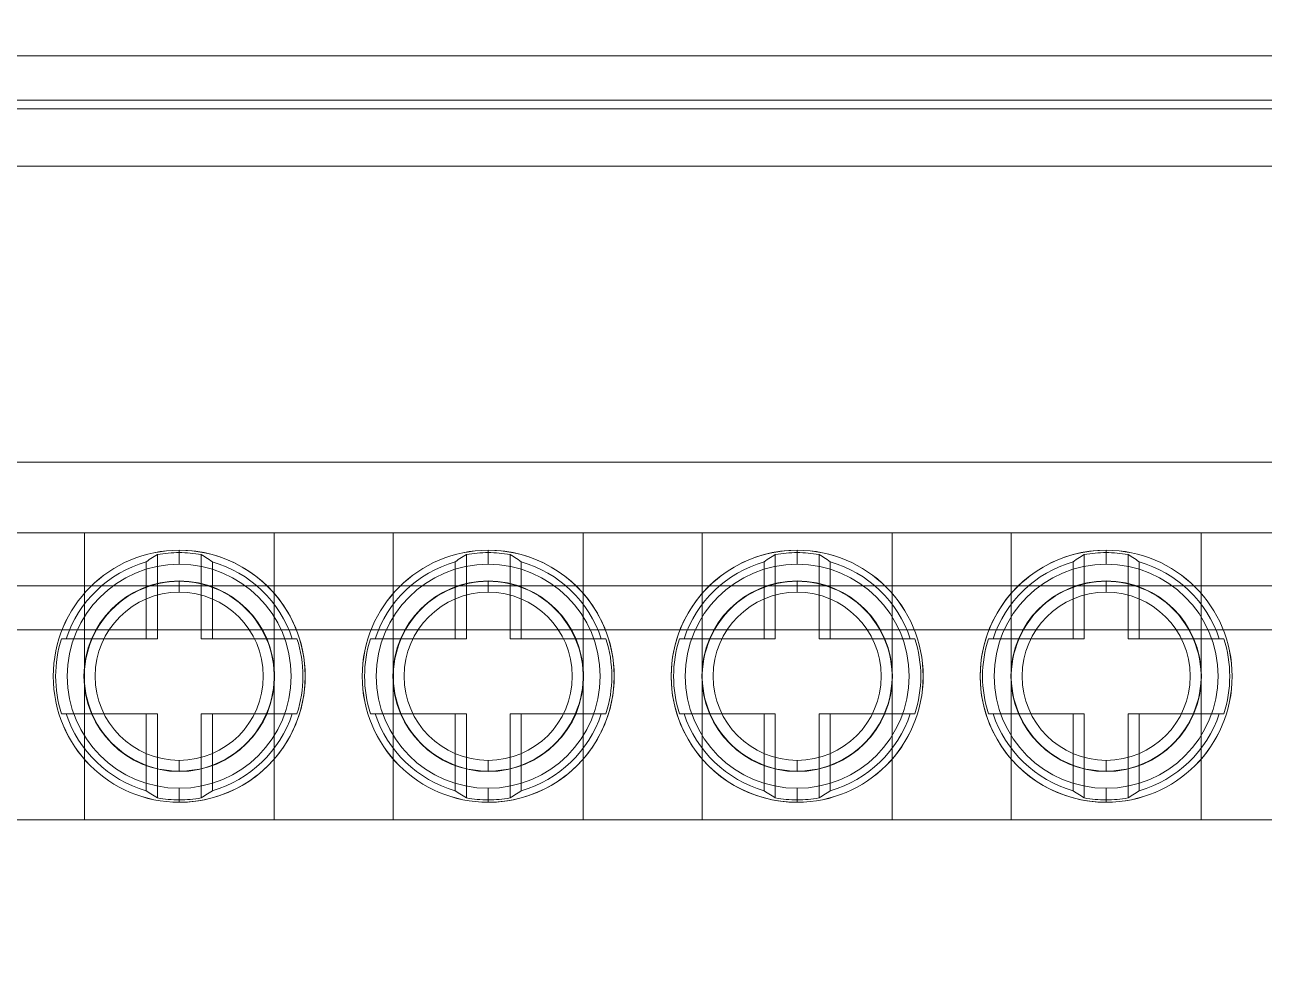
# Model space of a CAD drawing. Header units: millimetres. Extents: x 37984 to 70752, y 14140 to 37584.
# Drawn here: x 39469.64 to 39497.72, y 35981.1 to 36002.46 of the extents above; entities that cross this region are included whole.
import ezdxf

# ---------------------------------------------------------------- set-up
doc = ezdxf.new("R2010")
doc.units = ezdxf.units.MM
doc.set_wipeout_variables(frame=1)
doc.layers.add('000-PI-Oprema', color=30, linetype='Continuous', lineweight=5)
doc.layers.add('004-PI-DIN Šina', color=3, linetype='Continuous')

# ---------------------------------------------------------------- blocks, each defined once
blk = doc.blocks.new('*U860')
at = {"layer": '004-PI-DIN Šina'}
blk.add_lwpolyline([(510, -17.5), (510, 17.5), (0, 17.5), (0, -17.5)], close=True, dxfattribs=at)
blk.add_lwpolyline([(0, 12.5), (510, 12.5)], dxfattribs=at)
blk = doc.blocks.new('2P ERICO distri_563720')
blk.add_wipeout([(44946.537, 36899.761), (45076.137, 36899.761), (45076.137, 36851.433), (45073.337, 36851.433), (45073.337, 36857.671), (45068.637, 36857.671), (45068.637, 36856.671), (44954.037, 36856.671), (44954.037, 36857.671), (44949.337, 36857.671), (44949.337, 36851.433), (44946.537, 36851.433)]).dxf.layer = '000-PI-Oprema'
at = {"layer": '000-PI-Oprema'}
for p, q in [((44966.737, 36873.971), (45073.337, 36873.971)), ((44995.387, 36873.971), (44995.387, 36867.471)), ((44999.687, 36873.971), (44999.687, 36867.471)), ((45002.387, 36873.971), (45002.387, 36867.471)), ((45006.687, 36873.971), (45006.687, 36867.471)), ((45009.387, 36873.971), (45009.387, 36867.471)), ((45013.687, 36873.971), (45013.687, 36867.471)), ((45016.387, 36873.971), (45016.387, 36867.471)), ((45020.687, 36873.971), (45020.687, 36867.471)), ((44996.787, 36873.314), (44996.823, 36873.338)), ((44996.787, 36873.314), (44996.787, 36871.572)), ((44996.823, 36873.338), (44996.858, 36873.363)), ((44996.858, 36873.363), (44996.894, 36873.386)), ((44996.894, 36873.386), (44996.931, 36873.41)), ((44996.931, 36873.41), (44996.967, 36873.432)), ((44996.967, 36873.432), (44997.004, 36873.455)), ((44997.004, 36873.455), (44997.041, 36873.477)), ((44997.041, 36873.477), (44997.041, 36871.572)), ((44997.537, 36873.576), (44997.537, 36873.576)), ((44997.537, 36873.258), (44997.537, 36873.576)), ((44997.537, 36873.521), (44997.537, 36873.576)), ((44998.032, 36873.477), (44998.069, 36873.455)), ((44998.032, 36873.477), (44998.032, 36871.572)), ((44998.069, 36873.455), (44998.106, 36873.432)), ((44998.106, 36873.432), (44998.143, 36873.41)), ((44998.143, 36873.41), (44998.179, 36873.386)), ((44998.179, 36873.386), (44998.215, 36873.363)), ((44998.215, 36873.363), (44998.251, 36873.338)), ((44998.251, 36873.338), (44998.286, 36873.314)), ((44998.286, 36873.314), (44998.286, 36871.572)), ((45003.787, 36873.314), (45003.823, 36873.338)), ((45003.787, 36873.314), (45003.787, 36871.572)), ((45003.823, 36873.338), (45003.858, 36873.363)), ((45003.858, 36873.363), (45003.894, 36873.386)), ((45003.894, 36873.386), (45003.931, 36873.41)), ((45003.931, 36873.41), (45003.967, 36873.432)), ((45003.967, 36873.432), (45004.004, 36873.455)), ((45004.004, 36873.455), (45004.041, 36873.477)), ((45004.041, 36873.477), (45004.041, 36871.572)), ((45004.537, 36873.576), (45004.537, 36873.576)), ((45004.537, 36873.258), (45004.537, 36873.576)), ((45004.537, 36873.521), (45004.537, 36873.576)), ((45005.032, 36873.477), (45005.069, 36873.455)), ((45005.032, 36873.477), (45005.032, 36871.572)), ((45005.069, 36873.455), (45005.106, 36873.432)), ((45005.106, 36873.432), (45005.143, 36873.41)), ((45005.143, 36873.41), (45005.179, 36873.386)), ((45005.179, 36873.386), (45005.215, 36873.363)), ((45005.215, 36873.363), (45005.251, 36873.338)), ((45005.251, 36873.338), (45005.286, 36873.314)), ((45005.286, 36873.314), (45005.286, 36871.572)), ((45010.823, 36873.338), (45010.787, 36873.314)), ((45010.787, 36871.572), (45010.787, 36873.314)), ((45010.858, 36873.363), (45010.823, 36873.338)), ((45010.894, 36873.386), (45010.858, 36873.363)), ((45010.931, 36873.41), (45010.894, 36873.386)), ((45010.967, 36873.432), (45010.931, 36873.41)), ((45011.004, 36873.455), (45010.967, 36873.432)), ((45011.041, 36873.477), (45011.004, 36873.455)), ((45011.041, 36871.572), (45011.041, 36873.477)), ((45011.537, 36873.576), (45011.537, 36873.576)), ((45011.537, 36873.258), (45011.537, 36873.576)), ((45011.537, 36873.521), (45011.537, 36873.576)), ((45012.069, 36873.455), (45012.032, 36873.477)), ((45012.032, 36871.572), (45012.032, 36873.477)), ((45012.106, 36873.432), (45012.069, 36873.455)), ((45012.143, 36873.41), (45012.106, 36873.432)), ((45012.179, 36873.386), (45012.143, 36873.41)), ((45012.215, 36873.363), (45012.179, 36873.386)), ((45012.251, 36873.338), (45012.215, 36873.363)), ((45012.286, 36873.314), (45012.251, 36873.338)), ((45012.286, 36871.572), (45012.286, 36873.314)), ((45017.787, 36873.314), (45017.823, 36873.338)), ((45017.787, 36873.314), (45017.787, 36871.572)), ((45017.823, 36873.338), (45017.858, 36873.363)), ((45017.858, 36873.363), (45017.894, 36873.386)), ((45017.894, 36873.386), (45017.931, 36873.41)), ((45017.931, 36873.41), (45017.967, 36873.432)), ((45017.967, 36873.432), (45018.004, 36873.455)), ((45018.004, 36873.455), (45018.041, 36873.477)), ((45018.041, 36873.477), (45018.041, 36871.572)), ((45018.537, 36873.576), (45018.537, 36873.576)), ((45018.537, 36873.576), (45018.537, 36873.258)), ((45018.537, 36873.521), (45018.537, 36873.576)), ((45019.032, 36873.477), (45019.069, 36873.455)), ((45019.032, 36873.477), (45019.032, 36871.572)), ((45019.069, 36873.455), (45019.106, 36873.432)), ((45019.106, 36873.432), (45019.143, 36873.41)), ((45019.143, 36873.41), (45019.179, 36873.386)), ((45019.179, 36873.386), (45019.215, 36873.363)), ((45019.215, 36873.363), (45019.251, 36873.338)), ((45019.251, 36873.338), (45019.286, 36873.314)), ((45019.286, 36873.314), (45019.286, 36871.572)), ((44996.843, 36872.756), (44996.726, 36872.713)), ((44996.96, 36872.792), (44996.843, 36872.756)), ((44997.077, 36872.822), (44996.96, 36872.792)), ((44997.194, 36872.844), (44997.077, 36872.822)), ((44997.31, 36872.859), (44997.194, 36872.844)), ((44997.424, 36872.868), (44997.31, 36872.859)), ((44997.537, 36872.871), (44997.424, 36872.868)), ((44997.537, 36872.88), (44997.537, 36872.88)), ((44997.537, 36872.626), (44997.537, 36872.88)), ((44997.537, 36872.871), (44997.537, 36872.871)), ((44997.649, 36872.868), (44997.537, 36872.871)), ((44997.763, 36872.859), (44997.649, 36872.868)), ((44997.879, 36872.844), (44997.763, 36872.859)), ((44997.996, 36872.822), (44997.879, 36872.844)), ((44998.113, 36872.792), (44997.996, 36872.822)), ((44998.23, 36872.756), (44998.113, 36872.792)), ((44998.347, 36872.713), (44998.23, 36872.756)), ((45003.843, 36872.756), (45003.726, 36872.713)), ((45003.96, 36872.792), (45003.843, 36872.756)), ((45004.077, 36872.822), (45003.96, 36872.792)), ((45004.194, 36872.844), (45004.077, 36872.822)), ((45004.31, 36872.859), (45004.194, 36872.844)), ((45004.424, 36872.868), (45004.31, 36872.859)), ((45004.537, 36872.871), (45004.424, 36872.868)), ((45004.537, 36872.88), (45004.537, 36872.88)), ((45004.537, 36872.626), (45004.537, 36872.88)), ((45004.537, 36872.871), (45004.537, 36872.871)), ((45004.649, 36872.868), (45004.537, 36872.871)), ((45004.763, 36872.859), (45004.649, 36872.868)), ((45004.879, 36872.844), (45004.763, 36872.859)), ((45004.996, 36872.822), (45004.879, 36872.844)), ((45005.113, 36872.792), (45004.996, 36872.822)), ((45005.23, 36872.756), (45005.113, 36872.792)), ((45005.347, 36872.713), (45005.23, 36872.756)), ((45010.843, 36872.756), (45010.726, 36872.713)), ((45010.96, 36872.792), (45010.843, 36872.756)), ((45011.077, 36872.822), (45010.96, 36872.792)), ((45011.194, 36872.844), (45011.077, 36872.822)), ((45011.31, 36872.859), (45011.194, 36872.844)), ((45011.424, 36872.868), (45011.31, 36872.859)), ((45011.537, 36872.871), (45011.424, 36872.868)), ((45011.537, 36872.88), (45011.537, 36872.88)), ((45011.537, 36872.626), (45011.537, 36872.88)), ((45011.537, 36872.871), (45011.537, 36872.871)), ((45011.649, 36872.868), (45011.537, 36872.871)), ((45011.763, 36872.859), (45011.649, 36872.868)), ((45011.879, 36872.844), (45011.763, 36872.859)), ((45011.996, 36872.822), (45011.879, 36872.844)), ((45012.113, 36872.792), (45011.996, 36872.822)), ((45012.23, 36872.756), (45012.113, 36872.792)), ((45012.347, 36872.713), (45012.23, 36872.756)), ((45017.843, 36872.756), (45017.726, 36872.713)), ((45017.96, 36872.792), (45017.843, 36872.756)), ((45018.077, 36872.822), (45017.96, 36872.792)), ((45018.194, 36872.844), (45018.077, 36872.822)), ((45018.31, 36872.859), (45018.194, 36872.844)), ((45018.424, 36872.868), (45018.31, 36872.859)), ((45018.537, 36872.871), (45018.424, 36872.868)), ((45018.537, 36872.88), (45018.537, 36872.88)), ((45018.537, 36872.626), (45018.537, 36872.88)), ((45018.537, 36872.871), (45018.537, 36872.871)), ((45018.649, 36872.868), (45018.537, 36872.871)), ((45018.763, 36872.859), (45018.649, 36872.868)), ((45018.879, 36872.844), (45018.763, 36872.859)), ((45018.996, 36872.822), (45018.879, 36872.844)), ((45019.113, 36872.792), (45018.996, 36872.822)), ((45019.23, 36872.756), (45019.113, 36872.792)), ((45019.347, 36872.713), (45019.23, 36872.756)), ((44996.282, 36872.467), (44996.179, 36872.389)), ((44996.389, 36872.539), (44996.282, 36872.467)), ((44996.499, 36872.604), (44996.389, 36872.539)), ((44996.611, 36872.662), (44996.499, 36872.604)), ((44996.726, 36872.713), (44996.611, 36872.662)), ((44998.462, 36872.662), (44998.347, 36872.713)), ((44998.575, 36872.604), (44998.462, 36872.662)), ((44998.685, 36872.539), (44998.575, 36872.604)), ((44998.791, 36872.467), (44998.685, 36872.539)), ((44998.894, 36872.389), (44998.791, 36872.467)), ((45003.282, 36872.467), (45003.179, 36872.389)), ((45003.389, 36872.539), (45003.282, 36872.467)), ((45003.499, 36872.604), (45003.389, 36872.539)), ((45003.611, 36872.662), (45003.499, 36872.604)), ((45003.726, 36872.713), (45003.611, 36872.662)), ((45005.462, 36872.662), (45005.347, 36872.713)), ((45005.575, 36872.604), (45005.462, 36872.662)), ((45005.685, 36872.539), (45005.575, 36872.604)), ((45005.791, 36872.467), (45005.685, 36872.539)), ((45005.894, 36872.389), (45005.791, 36872.467)), ((45010.282, 36872.467), (45010.179, 36872.389)), ((45010.389, 36872.539), (45010.282, 36872.467)), ((45010.499, 36872.604), (45010.389, 36872.539)), ((45010.611, 36872.662), (45010.499, 36872.604)), ((45010.726, 36872.713), (45010.611, 36872.662)), ((45012.462, 36872.662), (45012.347, 36872.713)), ((45012.575, 36872.604), (45012.462, 36872.662)), ((45012.685, 36872.539), (45012.575, 36872.604)), ((45012.791, 36872.467), (45012.685, 36872.539)), ((45012.894, 36872.389), (45012.791, 36872.467)), ((45017.282, 36872.467), (45017.179, 36872.389)), ((45017.389, 36872.539), (45017.282, 36872.467)), ((45017.499, 36872.604), (45017.389, 36872.539)), ((45017.611, 36872.662), (45017.499, 36872.604)), ((45017.726, 36872.713), (45017.611, 36872.662)), ((45019.462, 36872.662), (45019.347, 36872.713)), ((45019.575, 36872.604), (45019.462, 36872.662)), ((45019.685, 36872.539), (45019.575, 36872.604)), ((45019.791, 36872.467), (45019.685, 36872.539)), ((45019.894, 36872.389), (45019.791, 36872.467)), ((44995.988, 36872.213), (44995.901, 36872.117)), ((44996.081, 36872.304), (44995.988, 36872.213)), ((44996.179, 36872.389), (44996.081, 36872.304)), ((44998.992, 36872.304), (44998.894, 36872.389)), ((44999.085, 36872.213), (44998.992, 36872.304)), ((44999.172, 36872.117), (44999.085, 36872.213)), ((45002.988, 36872.213), (45002.901, 36872.117)), ((45003.081, 36872.304), (45002.988, 36872.213)), ((45003.179, 36872.389), (45003.081, 36872.304)), ((45005.992, 36872.304), (45005.894, 36872.389)), ((45006.085, 36872.213), (45005.992, 36872.304)), ((45006.172, 36872.117), (45006.085, 36872.213)), ((45009.988, 36872.213), (45009.901, 36872.117)), ((45010.081, 36872.304), (45009.988, 36872.213)), ((45010.179, 36872.389), (45010.081, 36872.304)), ((45012.992, 36872.304), (45012.894, 36872.389)), ((45013.085, 36872.213), (45012.992, 36872.304)), ((45013.172, 36872.117), (45013.085, 36872.213)), ((45016.988, 36872.213), (45016.901, 36872.117)), ((45017.081, 36872.304), (45016.988, 36872.213)), ((45017.179, 36872.389), (45017.081, 36872.304)), ((45019.992, 36872.304), (45019.894, 36872.389)), ((45020.085, 36872.213), (45019.992, 36872.304)), ((45020.172, 36872.117), (45020.085, 36872.213)), ((44995.746, 36871.911), (44995.678, 36871.803)), ((44995.82, 36872.016), (44995.746, 36871.911)), ((44995.901, 36872.117), (44995.82, 36872.016)), ((44999.253, 36872.016), (44999.172, 36872.117)), ((44999.327, 36871.911), (44999.253, 36872.016)), ((44999.395, 36871.803), (44999.327, 36871.911)), ((45002.746, 36871.911), (45002.678, 36871.803)), ((45002.82, 36872.016), (45002.746, 36871.911)), ((45002.901, 36872.117), (45002.82, 36872.016)), ((45006.253, 36872.016), (45006.172, 36872.117)), ((45006.327, 36871.911), (45006.253, 36872.016)), ((45006.395, 36871.803), (45006.327, 36871.911)), ((45009.746, 36871.911), (45009.678, 36871.803)), ((45009.82, 36872.016), (45009.746, 36871.911)), ((45009.901, 36872.117), (45009.82, 36872.016)), ((45013.253, 36872.016), (45013.172, 36872.117)), ((45013.327, 36871.911), (45013.253, 36872.016)), ((45013.395, 36871.803), (45013.327, 36871.911)), ((45016.746, 36871.911), (45016.678, 36871.803)), ((45016.82, 36872.016), (45016.746, 36871.911)), ((45016.901, 36872.117), (45016.82, 36872.016)), ((45020.253, 36872.016), (45020.172, 36872.117)), ((45020.327, 36871.911), (45020.253, 36872.016)), ((45020.395, 36871.803), (45020.327, 36871.911)), ((44995.618, 36871.691), (44995.564, 36871.577)), ((44995.678, 36871.803), (44995.618, 36871.691)), ((44999.455, 36871.691), (44999.395, 36871.803)), ((44999.509, 36871.577), (44999.455, 36871.691)), ((45002.618, 36871.691), (45002.564, 36871.577)), ((45002.678, 36871.803), (45002.618, 36871.691)), ((45006.455, 36871.691), (45006.395, 36871.803)), ((45006.509, 36871.577), (45006.455, 36871.691)), ((45009.618, 36871.691), (45009.564, 36871.577)), ((45009.678, 36871.803), (45009.618, 36871.691)), ((45013.455, 36871.691), (45013.395, 36871.803)), ((45013.509, 36871.577), (45013.455, 36871.691)), ((45016.618, 36871.691), (45016.564, 36871.577)), ((45016.678, 36871.803), (45016.618, 36871.691)), ((45020.455, 36871.691), (45020.395, 36871.803)), ((45020.509, 36871.577), (45020.455, 36871.691)), ((44997.041, 36871.572), (44994.869, 36871.572)), ((44995.479, 36871.346), (44995.447, 36871.229)), ((44995.518, 36871.462), (44995.479, 36871.346)), ((44995.564, 36871.577), (44995.518, 36871.462)), ((45000.204, 36871.572), (44998.032, 36871.572)), ((44999.555, 36871.462), (44999.509, 36871.577)), ((44999.594, 36871.346), (44999.555, 36871.462)), ((44999.626, 36871.229), (44999.594, 36871.346)), ((45004.041, 36871.572), (45001.869, 36871.572)), ((45002.479, 36871.346), (45002.447, 36871.229)), ((45002.518, 36871.462), (45002.479, 36871.346)), ((45002.564, 36871.577), (45002.518, 36871.462)), ((45007.204, 36871.572), (45005.032, 36871.572)), ((45006.555, 36871.462), (45006.509, 36871.577)), ((45006.594, 36871.346), (45006.555, 36871.462)), ((45006.626, 36871.229), (45006.594, 36871.346)), ((45011.041, 36871.572), (45008.869, 36871.572)), ((45009.479, 36871.346), (45009.447, 36871.229)), ((45009.518, 36871.462), (45009.479, 36871.346)), ((45009.564, 36871.577), (45009.518, 36871.462)), ((45014.204, 36871.572), (45012.032, 36871.572)), ((45013.555, 36871.462), (45013.509, 36871.577)), ((45013.594, 36871.346), (45013.555, 36871.462)), ((45013.626, 36871.229), (45013.594, 36871.346)), ((45018.041, 36871.572), (45015.869, 36871.572)), ((45016.479, 36871.346), (45016.447, 36871.229)), ((45016.518, 36871.462), (45016.479, 36871.346)), ((45016.564, 36871.577), (45016.518, 36871.462)), ((45021.204, 36871.572), (45019.032, 36871.572)), ((45020.555, 36871.462), (45020.509, 36871.577)), ((45020.594, 36871.346), (45020.555, 36871.462)), ((45020.626, 36871.229), (45020.594, 36871.346)), ((44995.423, 36871.113), (44995.404, 36870.998)), ((44995.447, 36871.229), (44995.423, 36871.113)), ((44999.651, 36871.113), (44999.626, 36871.229)), ((44999.669, 36870.998), (44999.651, 36871.113)), ((45002.423, 36871.113), (45002.404, 36870.998)), ((45002.447, 36871.229), (45002.423, 36871.113)), ((45006.651, 36871.113), (45006.626, 36871.229)), ((45006.669, 36870.998), (45006.651, 36871.113)), ((45009.423, 36871.113), (45009.404, 36870.998)), ((45009.447, 36871.229), (45009.423, 36871.113)), ((45013.651, 36871.113), (45013.626, 36871.229)), ((45013.669, 36870.998), (45013.651, 36871.113)), ((45016.423, 36871.113), (45016.404, 36870.998)), ((45016.447, 36871.229), (45016.423, 36871.113)), ((45020.651, 36871.113), (45020.626, 36871.229)), ((45020.669, 36870.998), (45020.651, 36871.113)), ((44995.393, 36870.884), (44995.387, 36870.771)), ((44995.387, 36870.757), (44995.387, 36870.771)), ((44995.404, 36870.998), (44995.393, 36870.884)), ((44999.68, 36870.884), (44999.669, 36870.998)), ((44999.686, 36870.771), (44999.68, 36870.884)), ((44999.686, 36870.771), (44999.686, 36870.757)), ((45002.393, 36870.884), (45002.387, 36870.771)), ((45002.387, 36870.757), (45002.387, 36870.771)), ((45002.404, 36870.998), (45002.393, 36870.884)), ((45006.68, 36870.884), (45006.669, 36870.998)), ((45006.686, 36870.771), (45006.68, 36870.884)), ((45006.686, 36870.771), (45006.686, 36870.757)), ((45009.393, 36870.884), (45009.387, 36870.771)), ((45009.387, 36870.757), (45009.387, 36870.771)), ((45009.404, 36870.998), (45009.393, 36870.884)), ((45013.68, 36870.884), (45013.669, 36870.998)), ((45013.686, 36870.771), (45013.68, 36870.884)), ((45013.686, 36870.771), (45013.686, 36870.757)), ((45016.393, 36870.884), (45016.387, 36870.771)), ((45016.387, 36870.757), (45016.387, 36870.771)), ((45016.404, 36870.998), (45016.393, 36870.884)), ((45020.68, 36870.884), (45020.669, 36870.998)), ((45020.686, 36870.771), (45020.68, 36870.884)), ((45020.686, 36870.771), (45020.686, 36870.757)), ((44995.387, 36870.743), (44995.387, 36870.757)), ((44995.387, 36870.728), (44995.387, 36870.743)), ((44995.387, 36870.714), (44995.387, 36870.728)), ((44995.387, 36870.7), (44995.387, 36870.714)), ((44995.387, 36870.686), (44995.387, 36870.7)), ((44995.387, 36870.671), (44995.387, 36870.686)), ((44995.387, 36870.671), (44995.393, 36870.559)), ((44995.393, 36870.559), (44995.404, 36870.445)), ((44999.669, 36870.445), (44999.68, 36870.559)), ((44999.68, 36870.559), (44999.686, 36870.671)), ((44999.686, 36870.757), (44999.686, 36870.743)), ((44999.686, 36870.743), (44999.686, 36870.728)), ((44999.686, 36870.728), (44999.686, 36870.714)), ((44999.686, 36870.714), (44999.686, 36870.7)), ((44999.686, 36870.7), (44999.686, 36870.686)), ((44999.686, 36870.686), (44999.686, 36870.671)), ((45002.387, 36870.743), (45002.387, 36870.757)), ((45002.387, 36870.728), (45002.387, 36870.743)), ((45002.387, 36870.714), (45002.387, 36870.728)), ((45002.387, 36870.7), (45002.387, 36870.714)), ((45002.387, 36870.686), (45002.387, 36870.7)), ((45002.387, 36870.671), (45002.387, 36870.686)), ((45002.387, 36870.671), (45002.393, 36870.559)), ((45002.393, 36870.559), (45002.404, 36870.445)), ((45006.669, 36870.445), (45006.68, 36870.559)), ((45006.68, 36870.559), (45006.686, 36870.671)), ((45006.686, 36870.757), (45006.686, 36870.743)), ((45006.686, 36870.743), (45006.686, 36870.728)), ((45006.686, 36870.728), (45006.686, 36870.714)), ((45006.686, 36870.714), (45006.686, 36870.7)), ((45006.686, 36870.7), (45006.686, 36870.686)), ((45006.686, 36870.686), (45006.686, 36870.671)), ((45009.387, 36870.743), (45009.387, 36870.757)), ((45009.387, 36870.728), (45009.387, 36870.743)), ((45009.387, 36870.714), (45009.387, 36870.728)), ((45009.387, 36870.7), (45009.387, 36870.714)), ((45009.387, 36870.686), (45009.387, 36870.7)), ((45009.387, 36870.671), (45009.387, 36870.686)), ((45009.387, 36870.671), (45009.393, 36870.559)), ((45009.393, 36870.559), (45009.404, 36870.445)), ((45013.669, 36870.445), (45013.68, 36870.559)), ((45013.68, 36870.559), (45013.686, 36870.671)), ((45013.686, 36870.757), (45013.686, 36870.743)), ((45013.686, 36870.743), (45013.686, 36870.728)), ((45013.686, 36870.728), (45013.686, 36870.714)), ((45013.686, 36870.714), (45013.686, 36870.7)), ((45013.686, 36870.7), (45013.686, 36870.686)), ((45013.686, 36870.686), (45013.686, 36870.671)), ((45016.387, 36870.743), (45016.387, 36870.757)), ((45016.387, 36870.728), (45016.387, 36870.743)), ((45016.387, 36870.714), (45016.387, 36870.728)), ((45016.387, 36870.7), (45016.387, 36870.714)), ((45016.387, 36870.686), (45016.387, 36870.7)), ((45016.387, 36870.671), (45016.387, 36870.686)), ((45016.387, 36870.671), (45016.393, 36870.559)), ((45016.393, 36870.559), (45016.404, 36870.445)), ((45020.669, 36870.445), (45020.68, 36870.559)), ((45020.68, 36870.559), (45020.686, 36870.671)), ((45020.686, 36870.757), (45020.686, 36870.743)), ((45020.686, 36870.743), (45020.686, 36870.728)), ((45020.686, 36870.728), (45020.686, 36870.714)), ((45020.686, 36870.714), (45020.686, 36870.7)), ((45020.686, 36870.7), (45020.686, 36870.686)), ((45020.686, 36870.686), (45020.686, 36870.671)), ((44995.404, 36870.445), (44995.423, 36870.329)), ((44995.423, 36870.329), (44995.447, 36870.213)), ((44995.447, 36870.213), (44995.479, 36870.097)), ((44999.594, 36870.097), (44999.626, 36870.213)), ((44999.626, 36870.213), (44999.651, 36870.329)), ((44999.651, 36870.329), (44999.669, 36870.445)), ((45002.404, 36870.445), (45002.423, 36870.329)), ((45002.423, 36870.329), (45002.447, 36870.213)), ((45002.447, 36870.213), (45002.479, 36870.097)), ((45006.594, 36870.097), (45006.626, 36870.213)), ((45006.626, 36870.213), (45006.651, 36870.329)), ((45006.651, 36870.329), (45006.669, 36870.445)), ((45009.404, 36870.445), (45009.423, 36870.329)), ((45009.423, 36870.329), (45009.447, 36870.213)), ((45009.447, 36870.213), (45009.479, 36870.097)), ((45013.594, 36870.097), (45013.626, 36870.213)), ((45013.626, 36870.213), (45013.651, 36870.329)), ((45013.651, 36870.329), (45013.669, 36870.445)), ((45016.404, 36870.445), (45016.423, 36870.329)), ((45016.423, 36870.329), (45016.447, 36870.213)), ((45016.447, 36870.213), (45016.479, 36870.097)), ((45020.594, 36870.097), (45020.626, 36870.213)), ((45020.626, 36870.213), (45020.651, 36870.329)), ((45020.651, 36870.329), (45020.669, 36870.445)), ((44995.479, 36870.097), (44995.518, 36869.98)), ((44995.518, 36869.98), (44995.564, 36869.865)), ((44999.509, 36869.865), (44999.555, 36869.98)), ((44999.555, 36869.98), (44999.594, 36870.097)), ((45002.479, 36870.097), (45002.518, 36869.98)), ((45002.518, 36869.98), (45002.564, 36869.865)), ((45006.509, 36869.865), (45006.555, 36869.98)), ((45006.555, 36869.98), (45006.594, 36870.097)), ((45009.479, 36870.097), (45009.518, 36869.98)), ((45009.518, 36869.98), (45009.564, 36869.865)), ((45013.509, 36869.865), (45013.555, 36869.98)), ((45013.555, 36869.98), (45013.594, 36870.097)), ((45016.479, 36870.097), (45016.518, 36869.98)), ((45016.518, 36869.98), (45016.564, 36869.865)), ((45020.509, 36869.865), (45020.555, 36869.98)), ((45020.555, 36869.98), (45020.594, 36870.097)), ((45056.137, 36869.671), (44966.737, 36869.671)), ((44994.869, 36869.87), (44997.041, 36869.87)), ((44995.564, 36869.865), (44995.618, 36869.751)), ((44995.618, 36869.751), (44995.678, 36869.64)), ((44996.787, 36869.87), (44996.787, 36868.129)), ((44997.041, 36869.87), (44997.041, 36867.966)), ((44998.032, 36869.87), (45000.204, 36869.87)), ((44998.032, 36869.87), (44998.032, 36867.966)), ((44998.286, 36869.87), (44998.286, 36868.129)), ((44999.395, 36869.64), (44999.455, 36869.751)), ((44999.455, 36869.751), (44999.509, 36869.865)), ((45001.869, 36869.87), (45004.041, 36869.87)), ((45002.564, 36869.865), (45002.618, 36869.751)), ((45002.618, 36869.751), (45002.678, 36869.64)), ((45003.787, 36869.87), (45003.787, 36868.129)), ((45004.041, 36869.87), (45004.041, 36867.966)), ((45005.032, 36869.87), (45007.204, 36869.87)), ((45005.032, 36869.87), (45005.032, 36867.966)), ((45005.286, 36869.87), (45005.286, 36868.129)), ((45006.395, 36869.64), (45006.455, 36869.751)), ((45006.455, 36869.751), (45006.509, 36869.865)), ((45008.869, 36869.87), (45011.041, 36869.87)), ((45009.564, 36869.865), (45009.618, 36869.751)), ((45009.618, 36869.751), (45009.678, 36869.64)), ((45010.787, 36868.129), (45010.787, 36869.87)), ((45011.041, 36867.966), (45011.041, 36869.87)), ((45012.032, 36867.966), (45012.032, 36869.87)), ((45012.032, 36869.87), (45014.204, 36869.87)), ((45012.286, 36868.129), (45012.286, 36869.87)), ((45013.395, 36869.64), (45013.455, 36869.751)), ((45013.455, 36869.751), (45013.509, 36869.865)), ((45015.869, 36869.87), (45018.041, 36869.87)), ((45016.564, 36869.865), (45016.618, 36869.751)), ((45016.618, 36869.751), (45016.678, 36869.64)), ((45017.787, 36869.87), (45017.787, 36868.129)), ((45018.041, 36869.87), (45018.041, 36867.966)), ((45019.032, 36869.87), (45021.204, 36869.87)), ((45019.032, 36869.87), (45019.032, 36867.966)), ((45019.286, 36869.87), (45019.286, 36868.129)), ((45020.395, 36869.64), (45020.455, 36869.751)), ((45020.455, 36869.751), (45020.509, 36869.865)), ((44995.678, 36869.64), (44995.746, 36869.531)), ((44995.746, 36869.531), (44995.82, 36869.426)), ((44995.82, 36869.426), (44995.901, 36869.325)), ((44999.172, 36869.325), (44999.253, 36869.426)), ((44999.253, 36869.426), (44999.327, 36869.531)), ((44999.327, 36869.531), (44999.395, 36869.64)), ((45002.678, 36869.64), (45002.746, 36869.531)), ((45002.746, 36869.531), (45002.82, 36869.426)), ((45002.82, 36869.426), (45002.901, 36869.325)), ((45006.172, 36869.325), (45006.253, 36869.426)), ((45006.253, 36869.426), (45006.327, 36869.531)), ((45006.327, 36869.531), (45006.395, 36869.64)), ((45009.678, 36869.64), (45009.746, 36869.531)), ((45009.746, 36869.531), (45009.82, 36869.426)), ((45009.82, 36869.426), (45009.901, 36869.325)), ((45013.172, 36869.325), (45013.253, 36869.426)), ((45013.253, 36869.426), (45013.327, 36869.531)), ((45013.327, 36869.531), (45013.395, 36869.64)), ((45016.678, 36869.64), (45016.746, 36869.531)), ((45016.746, 36869.531), (45016.82, 36869.426)), ((45016.82, 36869.426), (45016.901, 36869.325)), ((45020.172, 36869.325), (45020.253, 36869.426)), ((45020.253, 36869.426), (45020.327, 36869.531)), ((45020.327, 36869.531), (45020.395, 36869.64)), ((44995.901, 36869.325), (44995.988, 36869.229)), ((44995.988, 36869.229), (44996.081, 36869.139)), ((44996.081, 36869.139), (44996.179, 36869.054)), ((44998.894, 36869.054), (44998.992, 36869.139)), ((44998.992, 36869.139), (44999.085, 36869.229)), ((44999.085, 36869.229), (44999.172, 36869.325)), ((45002.901, 36869.325), (45002.988, 36869.229)), ((45002.988, 36869.229), (45003.081, 36869.139)), ((45003.081, 36869.139), (45003.179, 36869.054)), ((45005.894, 36869.054), (45005.992, 36869.139)), ((45005.992, 36869.139), (45006.085, 36869.229)), ((45006.085, 36869.229), (45006.172, 36869.325)), ((45009.901, 36869.325), (45009.988, 36869.229)), ((45009.988, 36869.229), (45010.081, 36869.139)), ((45010.081, 36869.139), (45010.179, 36869.054)), ((45012.894, 36869.054), (45012.992, 36869.139)), ((45012.992, 36869.139), (45013.085, 36869.229)), ((45013.085, 36869.229), (45013.172, 36869.325)), ((45016.901, 36869.325), (45016.988, 36869.229)), ((45016.988, 36869.229), (45017.081, 36869.139)), ((45017.081, 36869.139), (45017.179, 36869.054)), ((45019.894, 36869.054), (45019.992, 36869.139)), ((45019.992, 36869.139), (45020.085, 36869.229)), ((45020.085, 36869.229), (45020.172, 36869.325)), ((44996.179, 36869.054), (44996.282, 36868.975)), ((44996.282, 36868.975), (44996.389, 36868.903)), ((44996.389, 36868.903), (44996.499, 36868.838)), ((44996.499, 36868.838), (44996.611, 36868.78)), ((44997.537, 36868.816), (44997.537, 36868.562)), ((44998.462, 36868.78), (44998.575, 36868.838)), ((44998.575, 36868.838), (44998.685, 36868.903)), ((44998.685, 36868.903), (44998.791, 36868.975)), ((44998.791, 36868.975), (44998.894, 36869.054)), ((45003.179, 36869.054), (45003.282, 36868.975)), ((45003.282, 36868.975), (45003.389, 36868.903)), ((45003.389, 36868.903), (45003.499, 36868.838)), ((45003.499, 36868.838), (45003.611, 36868.78)), ((45004.537, 36868.816), (45004.537, 36868.562)), ((45005.462, 36868.78), (45005.575, 36868.838)), ((45005.575, 36868.838), (45005.685, 36868.903)), ((45005.685, 36868.903), (45005.791, 36868.975)), ((45005.791, 36868.975), (45005.894, 36869.054)), ((45010.179, 36869.054), (45010.282, 36868.975)), ((45010.282, 36868.975), (45010.389, 36868.903)), ((45010.389, 36868.903), (45010.499, 36868.838)), ((45010.499, 36868.838), (45010.611, 36868.78)), ((45011.537, 36868.816), (45011.537, 36868.562)), ((45012.462, 36868.78), (45012.575, 36868.838)), ((45012.575, 36868.838), (45012.685, 36868.903)), ((45012.685, 36868.903), (45012.791, 36868.975)), ((45012.791, 36868.975), (45012.894, 36869.054)), ((45017.179, 36869.054), (45017.282, 36868.975)), ((45017.282, 36868.975), (45017.389, 36868.903)), ((45017.389, 36868.903), (45017.499, 36868.838)), ((45017.499, 36868.838), (45017.611, 36868.78)), ((45018.537, 36868.816), (45018.537, 36868.562)), ((45019.462, 36868.78), (45019.575, 36868.838)), ((45019.575, 36868.838), (45019.685, 36868.903)), ((45019.685, 36868.903), (45019.791, 36868.975)), ((45019.791, 36868.975), (45019.894, 36869.054)), ((45056.137, 36868.671), (44966.737, 36868.671)), ((45056.137, 36868.671), (44966.737, 36868.671)), ((44996.611, 36868.78), (44996.726, 36868.73)), ((44996.726, 36868.73), (44996.843, 36868.686)), ((44996.843, 36868.686), (44996.96, 36868.65)), ((44996.96, 36868.65), (44997.077, 36868.621)), ((44997.077, 36868.621), (44997.194, 36868.599)), ((44997.194, 36868.599), (44997.31, 36868.583)), ((44997.31, 36868.583), (44997.424, 36868.574)), ((44997.424, 36868.574), (44997.537, 36868.571)), ((44997.537, 36868.571), (44997.649, 36868.574)), ((44997.537, 36868.571), (44997.537, 36868.571)), ((44997.537, 36868.562), (44997.537, 36868.562)), ((44997.649, 36868.574), (44997.763, 36868.583)), ((44997.763, 36868.583), (44997.879, 36868.599)), ((44997.879, 36868.599), (44997.996, 36868.621)), ((44997.996, 36868.621), (44998.113, 36868.65)), ((44998.113, 36868.65), (44998.23, 36868.686)), ((44998.23, 36868.686), (44998.347, 36868.73)), ((44998.347, 36868.73), (44998.462, 36868.78)), ((45003.611, 36868.78), (45003.726, 36868.73)), ((45003.726, 36868.73), (45003.843, 36868.686)), ((45003.843, 36868.686), (45003.96, 36868.65)), ((45003.96, 36868.65), (45004.077, 36868.621)), ((45004.077, 36868.621), (45004.194, 36868.599)), ((45004.194, 36868.599), (45004.31, 36868.583)), ((45004.31, 36868.583), (45004.424, 36868.574)), ((45004.424, 36868.574), (45004.537, 36868.571)), ((45004.537, 36868.571), (45004.649, 36868.574)), ((45004.537, 36868.571), (45004.537, 36868.571)), ((45004.537, 36868.562), (45004.537, 36868.562)), ((45004.649, 36868.574), (45004.763, 36868.583)), ((45004.763, 36868.583), (45004.879, 36868.599)), ((45004.879, 36868.599), (45004.996, 36868.621)), ((45004.996, 36868.621), (45005.113, 36868.65)), ((45005.113, 36868.65), (45005.23, 36868.686)), ((45005.23, 36868.686), (45005.347, 36868.73)), ((45005.347, 36868.73), (45005.462, 36868.78)), ((45010.611, 36868.78), (45010.726, 36868.73)), ((45010.726, 36868.73), (45010.843, 36868.686)), ((45010.843, 36868.686), (45010.96, 36868.65)), ((45010.96, 36868.65), (45011.077, 36868.621)), ((45011.077, 36868.621), (45011.194, 36868.599)), ((45011.194, 36868.599), (45011.31, 36868.583)), ((45011.31, 36868.583), (45011.424, 36868.574)), ((45011.424, 36868.574), (45011.537, 36868.571)), ((45011.537, 36868.571), (45011.649, 36868.574)), ((45011.537, 36868.571), (45011.537, 36868.571)), ((45011.537, 36868.562), (45011.537, 36868.562)), ((45011.649, 36868.574), (45011.763, 36868.583)), ((45011.763, 36868.583), (45011.879, 36868.599)), ((45011.879, 36868.599), (45011.996, 36868.621)), ((45011.996, 36868.621), (45012.113, 36868.65)), ((45012.113, 36868.65), (45012.23, 36868.686)), ((45012.23, 36868.686), (45012.347, 36868.73)), ((45012.347, 36868.73), (45012.462, 36868.78)), ((45017.611, 36868.78), (45017.726, 36868.73)), ((45017.726, 36868.73), (45017.843, 36868.686)), ((45017.843, 36868.686), (45017.96, 36868.65)), ((45017.96, 36868.65), (45018.077, 36868.621)), ((45018.077, 36868.621), (45018.194, 36868.599)), ((45018.194, 36868.599), (45018.31, 36868.583)), ((45018.31, 36868.583), (45018.424, 36868.574)), ((45018.424, 36868.574), (45018.537, 36868.571)), ((45018.537, 36868.571), (45018.649, 36868.574)), ((45018.537, 36868.571), (45018.537, 36868.571)), ((45018.537, 36868.562), (45018.537, 36868.562)), ((45018.649, 36868.574), (45018.763, 36868.583)), ((45018.763, 36868.583), (45018.879, 36868.599)), ((45018.879, 36868.599), (45018.996, 36868.621)), ((45018.996, 36868.621), (45019.113, 36868.65)), ((45019.113, 36868.65), (45019.23, 36868.686)), ((45019.23, 36868.686), (45019.347, 36868.73)), ((45019.347, 36868.73), (45019.462, 36868.78)), ((44996.787, 36868.129), (44996.823, 36868.104)), ((44996.823, 36868.104), (44996.858, 36868.08)), ((44996.858, 36868.08), (44996.894, 36868.056)), ((44996.894, 36868.056), (44996.931, 36868.033)), ((44996.931, 36868.033), (44996.967, 36868.01)), ((44996.967, 36868.01), (44997.004, 36867.988)), ((44997.004, 36867.988), (44997.041, 36867.966)), ((44997.537, 36868.184), (44997.537, 36867.866)), ((44998.032, 36867.966), (44998.069, 36867.988)), ((44998.069, 36867.988), (44998.106, 36868.01)), ((44998.106, 36868.01), (44998.143, 36868.033)), ((44998.143, 36868.033), (44998.179, 36868.056)), ((44998.179, 36868.056), (44998.215, 36868.08)), ((44998.215, 36868.08), (44998.251, 36868.104)), ((44998.251, 36868.104), (44998.286, 36868.129)), ((45003.787, 36868.129), (45003.823, 36868.104)), ((45003.823, 36868.104), (45003.858, 36868.08)), ((45003.858, 36868.08), (45003.894, 36868.056)), ((45003.894, 36868.056), (45003.931, 36868.033)), ((45003.931, 36868.033), (45003.967, 36868.01)), ((45003.967, 36868.01), (45004.004, 36867.988)), ((45004.004, 36867.988), (45004.041, 36867.966)), ((45004.537, 36868.184), (45004.537, 36867.866)), ((45005.032, 36867.966), (45005.069, 36867.988)), ((45005.069, 36867.988), (45005.106, 36868.01)), ((45005.106, 36868.01), (45005.143, 36868.033)), ((45005.143, 36868.033), (45005.179, 36868.056)), ((45005.179, 36868.056), (45005.215, 36868.08)), ((45005.215, 36868.08), (45005.251, 36868.104)), ((45005.251, 36868.104), (45005.286, 36868.129)), ((45010.823, 36868.104), (45010.787, 36868.129)), ((45010.858, 36868.08), (45010.823, 36868.104)), ((45010.894, 36868.056), (45010.858, 36868.08)), ((45010.931, 36868.033), (45010.894, 36868.056)), ((45010.967, 36868.01), (45010.931, 36868.033)), ((45011.004, 36867.988), (45010.967, 36868.01)), ((45011.041, 36867.966), (45011.004, 36867.988)), ((45011.537, 36868.184), (45011.537, 36867.866)), ((45012.069, 36867.988), (45012.032, 36867.966)), ((45012.106, 36868.01), (45012.069, 36867.988)), ((45012.143, 36868.033), (45012.106, 36868.01)), ((45012.179, 36868.056), (45012.143, 36868.033)), ((45012.215, 36868.08), (45012.179, 36868.056)), ((45012.251, 36868.104), (45012.215, 36868.08)), ((45012.286, 36868.129), (45012.251, 36868.104)), ((45017.787, 36868.129), (45017.823, 36868.104)), ((45017.823, 36868.104), (45017.858, 36868.08)), ((45017.858, 36868.08), (45017.894, 36868.056)), ((45017.894, 36868.056), (45017.931, 36868.033)), ((45017.931, 36868.033), (45017.967, 36868.01)), ((45017.967, 36868.01), (45018.004, 36867.988)), ((45018.004, 36867.988), (45018.041, 36867.966)), ((45018.537, 36867.866), (45018.537, 36868.184)), ((45019.032, 36867.966), (45019.069, 36867.988)), ((45019.069, 36867.988), (45019.106, 36868.01)), ((45019.106, 36868.01), (45019.143, 36868.033)), ((45019.143, 36868.033), (45019.179, 36868.056)), ((45019.179, 36868.056), (45019.215, 36868.08)), ((45019.215, 36868.08), (45019.251, 36868.104)), ((45019.251, 36868.104), (45019.286, 36868.129)), ((44997.537, 36867.921), (44997.537, 36867.867)), ((44997.537, 36867.866), (44997.537, 36867.867)), ((45004.537, 36867.921), (45004.537, 36867.867)), ((45004.537, 36867.866), (45004.537, 36867.867)), ((45011.537, 36867.921), (45011.537, 36867.867)), ((45011.537, 36867.866), (45011.537, 36867.867)), ((45018.537, 36867.921), (45018.537, 36867.867)), ((45018.537, 36867.866), (45018.537, 36867.867)), ((45056.137, 36867.471), (44966.737, 36867.471)), ((45056.137, 36865.871), (44966.737, 36865.871)), ((45068.637, 36859.171), (44966.737, 36859.171)), ((45056.137, 36857.871), (44966.737, 36857.871)), ((45068.637, 36857.671), (44966.737, 36857.671)), ((45056.137, 36856.671), (44966.737, 36856.671))]:
    blk.add_line(p, q, dxfattribs=at)
for centre, radius, start, end in [((44997.537, 36870.721), 2.855, 90, 269.9999), ((44997.537, 36870.721), 2.854, 90, 270), ((44997.537, 36870.721), 2.699, 106.1198, 161.6214), ((44997.537, 36870.721), 2.8, 90, 100.1893), ((44997.537, 36870.721), 2.855, 269.9999, 90), ((44997.537, 36870.721), 2.854, 270, 90), ((44997.537, 36870.721), 2.8, 79.8107, 90), ((44997.537, 36870.721), 2.699, 18.3786, 73.8802), ((45004.537, 36870.721), 2.855, 90, 269.9999), ((45004.537, 36870.721), 2.854, 90, 270), ((45004.537, 36870.721), 2.699, 106.1198, 161.6214), ((45004.537, 36870.721), 2.8, 90, 100.1893), ((45004.537, 36870.721), 2.855, 269.9999, 90), ((45004.537, 36870.721), 2.854, 270, 90), ((45004.537, 36870.721), 2.8, 79.8107, 90), ((45004.537, 36870.721), 2.699, 18.3786, 73.8802), ((45011.537, 36870.721), 2.855, 90, 270.0001), ((45011.537, 36870.721), 2.854, 90, 270), ((45011.537, 36870.721), 2.699, 106.1198, 161.6214), ((45011.537, 36870.721), 2.8, 90, 100.1893), ((45011.537, 36870.721), 2.855, 270.0001, 90), ((45011.537, 36870.721), 2.854, 270, 90), ((45011.537, 36870.721), 2.8, 79.8107, 90), ((45011.537, 36870.721), 2.699, 18.3786, 73.8802), ((45018.537, 36870.721), 2.855, 90, 270.0001), ((45018.537, 36870.721), 2.854, 90, 270), ((45018.537, 36870.721), 2.699, 106.1198, 161.6214), ((45018.537, 36870.721), 2.8, 90, 100.1893), ((45018.537, 36870.721), 2.855, 270.0001, 90), ((45018.537, 36870.721), 2.854, 270, 90), ((45018.537, 36870.721), 2.8, 79.8107, 90), ((45018.537, 36870.721), 2.699, 18.3786, 73.8802), ((44997.537, 36870.721), 2.537, 90, 270), ((44997.537, 36870.721), 2.537, 270, 90), ((45004.537, 36870.721), 2.537, 90, 270), ((45004.537, 36870.721), 2.537, 270, 90), ((45011.537, 36870.721), 2.537, 90, 270), ((45011.537, 36870.721), 2.537, 270, 90), ((45018.537, 36870.721), 2.537, 90, 270), ((45018.537, 36870.721), 2.537, 270, 90), ((44997.537, 36870.721), 2.159, 90, 270), ((44997.537, 36870.721), 2.159, 270, 90), ((45004.537, 36870.721), 2.159, 90, 270), ((45004.537, 36870.721), 2.159, 270, 90), ((45011.537, 36870.721), 2.159, 90, 270), ((45011.537, 36870.721), 2.159, 270, 90), ((45018.537, 36870.721), 2.159, 90, 270), ((45018.537, 36870.721), 2.159, 270, 90), ((44997.537, 36870.721), 1.905, 90, 270), ((44997.537, 36870.721), 1.905, 270, 90), ((45004.537, 36870.721), 1.905, 90, 270), ((45004.537, 36870.721), 1.905, 270, 90), ((45011.537, 36870.721), 1.905, 90, 270), ((45011.537, 36870.721), 1.905, 270, 90), ((45018.537, 36870.721), 1.905, 90, 270), ((45018.537, 36870.721), 1.905, 270, 90), ((44997.537, 36870.721), 2.8, 162.3075, 197.6925), ((44997.537, 36870.721), 2.8, 342.3075, 17.6925), ((45004.537, 36870.721), 2.8, 162.3075, 197.6925), ((45004.537, 36870.721), 2.8, 342.3075, 17.6925), ((45011.537, 36870.721), 2.8, 162.3075, 197.6925), ((45011.537, 36870.721), 2.8, 342.3075, 17.6925), ((45018.537, 36870.721), 2.8, 162.3075, 197.6925), ((45018.537, 36870.721), 2.8, 342.3075, 17.6925), ((44997.537, 36870.721), 2.699, 198.3786, 253.8802), ((44997.537, 36870.721), 2.699, 286.1198, 341.6214), ((45004.537, 36870.721), 2.699, 198.3786, 253.8802), ((45004.537, 36870.721), 2.699, 286.1198, 341.6214), ((45011.537, 36870.721), 2.699, 198.3786, 253.8802), ((45011.537, 36870.721), 2.699, 286.1198, 341.6214), ((45018.537, 36870.721), 2.699, 198.3786, 253.8802), ((45018.537, 36870.721), 2.699, 286.1198, 341.6214), ((44997.537, 36870.721), 2.8, 259.8107, 270), ((44997.537, 36870.721), 2.8, 270, 280.1893), ((45004.537, 36870.721), 2.8, 259.8107, 270), ((45004.537, 36870.721), 2.8, 270, 280.1893), ((45011.537, 36870.721), 2.8, 259.8107, 270), ((45011.537, 36870.721), 2.8, 270, 280.1893), ((45018.537, 36870.721), 2.8, 259.8107, 270), ((45018.537, 36870.721), 2.8, 270, 280.1893)]:
    blk.add_arc(centre, radius, start, end, dxfattribs=at)

msp = doc.modelspace()

# ---------------------------------------------------------------- block references
msp.add_blockref('*U860', (39383.172, 35979.404))

# ---------------------------------------------------------------- next in the draw order: block references
at = {"layer": '000-PI-Oprema', "rotation": 180}
msp.add_blockref('2P ERICO distri_563720', (84491.674, 72858.429), dxfattribs=at)

doc.saveas('drawing.dxf')
